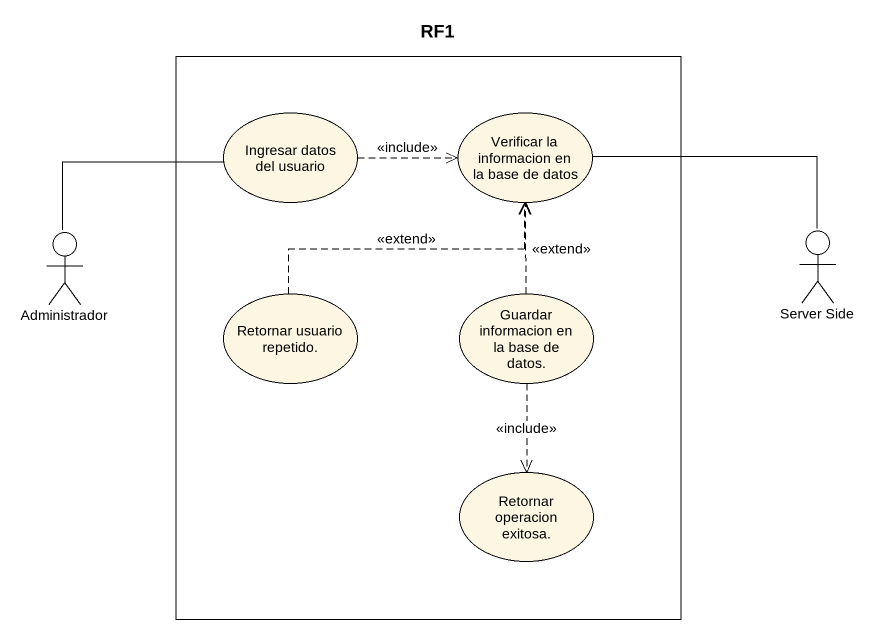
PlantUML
@startuml
title RF1
rectangle " " as rectangle1 {
  usecase "Ingresar datos del usuario" as Ingresar_datos_del_usuario
  usecase "Verificar la informacion en la base de datos" as Verificar_la_informacion_en
  usecase "Retornar usuario repetido." as Retornar_usuario_repetido
  usecase "Guardar informacion en la base de datos." as Guardar_informacion_en_la
  usecase "Retornar operacion exitosa." as Retornar_operacion_exitosa
}
actor Administrador
actor "Server Side" as Server_Side
Ingresar_datos_del_usuario .right.> Verificar_la_informacion_en : <<include>>
Administrador -right- Ingresar_datos_del_usuario
Server_Side -left- Verificar_la_informacion_en
Retornar_usuario_repetido .up.> Verificar_la_informacion_en : <<extend>>
Guardar_informacion_en_la .up.> Verificar_la_informacion_en : <<extend>>
Guardar_informacion_en_la ..> Retornar_operacion_exitosa : <<include>>
@enduml
